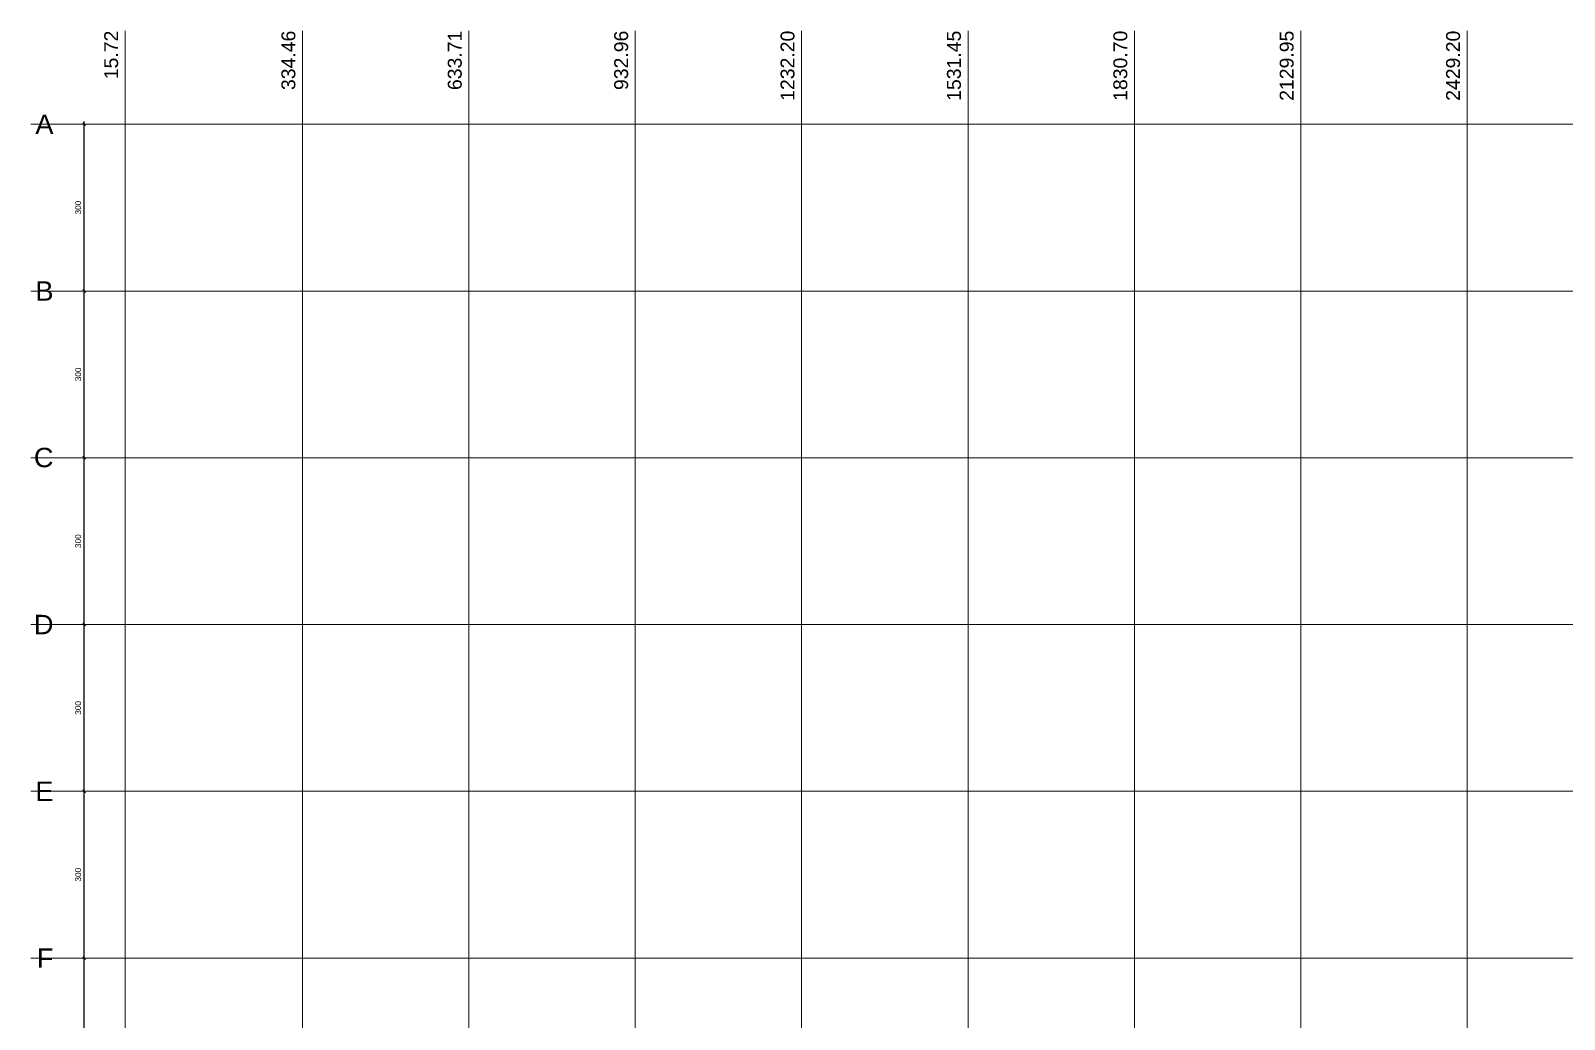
# Model space of a CAD drawing. Header units: millimetres. Extents: x 7 to 580, y -90 to 91.
# Drawn here: x 6.6 to 61.7, y 44.2 to 79.7 of the extents above; entities that cross this region are included whole.
import ezdxf

# ---------------------------------------------------------------- set-up
doc = ezdxf.new("R2010")
doc.units = ezdxf.units.MM
for name, color, linetype, lineweight in [('LC-Cotas', 7, 'Continuous', 5), ('LC-Eixos', 7, 'Continuous', 5), ('LC-Textos', 3, 'Continuous', 20)]:
    doc.layers.add(name, color=color, linetype=linetype, lineweight=lineweight)
doc.styles.add('Arial', font='arial.ttf')
doc.styles.get("Standard").update_dxf_attribs({"font": 'arial.ttf'})
doc.dimstyles.new('UM_50.000000', dxfattribs={"dimtxt": 0.18, "dimasz": 0.1, "dimexe": 0.1, "dimexo": 0.2, "dimgap": 0, "dimtad": 1, "dimtih": 1, "dimtoh": 1, "dimdec": 1, "dimlfac": 50, "dimzin": 0, "dimdsep": 46, "dimtxsty": 'Standard', "dimblk": 'CLOSED', "dimblk1": 'CLOSED', "dimblk2": 'CLOSED', "dimcen": 0.09, "dimdle": 0.1, "dimadec": 1, "dimazin": 2, "dimtfac": 1, "dimtdec": 4, "dimtofl": 0, "dimtmove": 0, "dimatfit": 3, "dimldrblk": 'CLOSED', "dimfxl": 1, "dimtolj": 1, "dimarcsym": 0})

# ---------------------------------------------------------------- blocks, each defined once
blk = doc.blocks.new('_OBLIQUE')
at = {"color": 0, "linetype": 'ByBlock', "lineweight": -2}
blk.add_line((-0.5, -0.5), (0.5, 0.5), dxfattribs=at)
blk = doc.blocks.new('*D90')
at = {"layer": 'Defpoints', "color": 0, "transparency": 16777216}
for p in [(8.501, 46.379), (8.501, 46.379), (8.501, 40.379)]:
    blk.add_point(p, dxfattribs=at)
at = {"layer": 'LC-Cotas', "color": 0, "lineweight": -2, "transparency": 16777216}
blk.add_line((8.501, 40.279), (8.501, 46.479), dxfattribs=at)
at = {"layer": 'LC-Cotas', "color": 0, "lineweight": -2, "transparency": 16777216, "xscale": 0.1, "yscale": 0.1, "zscale": 0.1}
for p, rotation in [((8.501, 46.379), 90), ((8.501, 40.379), 270)]:
    blk.add_blockref('_OBLIQUE', p, dxfattribs=dict(at, rotation=rotation))
at = {"layer": 'LC-Cotas', "transparency": 16777216, "insert": (8.289, 43.379), "char_height": 0.2118, "attachment_point": 5, "rotation": 90, "style": 'Arial'}
blk.add_mtext('\\A1;300', dxfattribs=at)
blk = doc.blocks.new('*D91')
at = {"layer": 'Defpoints', "color": 0, "transparency": 16777216}
for p in [(8.501, 52.379), (8.501, 52.379), (8.501, 46.379)]:
    blk.add_point(p, dxfattribs=at)
at = {"layer": 'LC-Cotas', "color": 0, "lineweight": -2, "transparency": 16777216}
blk.add_line((8.501, 46.279), (8.501, 52.479), dxfattribs=at)
at = {"layer": 'LC-Cotas', "color": 0, "lineweight": -2, "transparency": 16777216, "xscale": 0.1, "yscale": 0.1, "zscale": 0.1}
for p, rotation in [((8.501, 52.379), 90), ((8.501, 46.379), 270)]:
    blk.add_blockref('_OBLIQUE', p, dxfattribs=dict(at, rotation=rotation))
at = {"layer": 'LC-Cotas', "transparency": 16777216, "insert": (8.289, 49.379), "char_height": 0.2118, "attachment_point": 5, "rotation": 90, "style": 'Arial'}
blk.add_mtext('\\A1;300', dxfattribs=at)
blk = doc.blocks.new('*D92')
at = {"layer": 'Defpoints', "color": 0, "transparency": 16777216}
for p in [(8.501, 58.379), (8.501, 58.379), (8.501, 52.379)]:
    blk.add_point(p, dxfattribs=at)
at = {"layer": 'LC-Cotas', "color": 0, "lineweight": -2, "transparency": 16777216}
blk.add_line((8.501, 52.279), (8.501, 58.479), dxfattribs=at)
at = {"layer": 'LC-Cotas', "color": 0, "lineweight": -2, "transparency": 16777216, "xscale": 0.1, "yscale": 0.1, "zscale": 0.1}
for p, rotation in [((8.501, 58.379), 90), ((8.501, 52.379), 270)]:
    blk.add_blockref('_OBLIQUE', p, dxfattribs=dict(at, rotation=rotation))
at = {"layer": 'LC-Cotas', "transparency": 16777216, "insert": (8.289, 55.379), "char_height": 0.2118, "attachment_point": 5, "rotation": 90, "style": 'Arial'}
blk.add_mtext('\\A1;300', dxfattribs=at)
blk = doc.blocks.new('*D93')
at = {"layer": 'Defpoints', "color": 0, "transparency": 16777216}
for p in [(8.501, 64.379), (8.501, 64.379), (8.501, 58.379)]:
    blk.add_point(p, dxfattribs=at)
at = {"layer": 'LC-Cotas', "color": 0, "lineweight": -2, "transparency": 16777216}
blk.add_line((8.501, 58.279), (8.501, 64.479), dxfattribs=at)
at = {"layer": 'LC-Cotas', "color": 0, "lineweight": -2, "transparency": 16777216, "xscale": 0.1, "yscale": 0.1, "zscale": 0.1}
for p, rotation in [((8.501, 64.379), 90), ((8.501, 58.379), 270)]:
    blk.add_blockref('_OBLIQUE', p, dxfattribs=dict(at, rotation=rotation))
at = {"layer": 'LC-Cotas', "transparency": 16777216, "insert": (8.289, 61.379), "char_height": 0.2118, "attachment_point": 5, "rotation": 90, "style": 'Arial'}
blk.add_mtext('\\A1;300', dxfattribs=at)
blk = doc.blocks.new('*D94')
at = {"layer": 'Defpoints', "color": 0, "transparency": 16777216}
for p in [(8.501, 70.379), (8.501, 70.379), (8.501, 64.379)]:
    blk.add_point(p, dxfattribs=at)
at = {"layer": 'LC-Cotas', "color": 0, "lineweight": -2, "transparency": 16777216}
blk.add_line((8.501, 64.279), (8.501, 70.479), dxfattribs=at)
at = {"layer": 'LC-Cotas', "color": 0, "lineweight": -2, "transparency": 16777216, "xscale": 0.1, "yscale": 0.1, "zscale": 0.1}
for p, rotation in [((8.501, 70.379), 90), ((8.501, 64.379), 270)]:
    blk.add_blockref('_OBLIQUE', p, dxfattribs=dict(at, rotation=rotation))
at = {"layer": 'LC-Cotas', "transparency": 16777216, "insert": (8.289, 67.379), "char_height": 0.2118, "attachment_point": 5, "rotation": 90, "style": 'Arial'}
blk.add_mtext('\\A1;300', dxfattribs=at)
blk = doc.blocks.new('*D95')
at = {"layer": 'Defpoints', "color": 0, "transparency": 16777216}
for p in [(8.501, 76.379), (8.501, 76.379), (8.501, 70.379)]:
    blk.add_point(p, dxfattribs=at)
at = {"layer": 'LC-Cotas', "color": 0, "lineweight": -2, "transparency": 16777216}
blk.add_line((8.501, 70.279), (8.501, 76.479), dxfattribs=at)
at = {"layer": 'LC-Cotas', "color": 0, "lineweight": -2, "transparency": 16777216, "xscale": 0.1, "yscale": 0.1, "zscale": 0.1}
for p, rotation in [((8.501, 76.379), 90), ((8.501, 70.379), 270)]:
    blk.add_blockref('_OBLIQUE', p, dxfattribs=dict(at, rotation=rotation))
at = {"layer": 'LC-Cotas', "transparency": 16777216, "insert": (8.289, 73.379), "char_height": 0.2118, "attachment_point": 5, "rotation": 90, "style": 'Arial'}
blk.add_mtext('\\A1;300', dxfattribs=at)

msp = doc.modelspace()

# ---------------------------------------------------------------- linework, layer by layer
at = {"layer": 'LC-Eixos'}
for p, q in [((9.9827, 79.7451), (9.9827, 9.6556)), ((16.3577, 79.7451), (16.3577, 9.6556)), ((22.3427, 79.7451), (22.3427, 9.6556)), ((28.3277, 79.7451), (28.3277, 9.6556)), ((34.3125, 79.7451), (34.3125, 9.6556)), ((40.2975, 79.7451), (40.2975, 9.6556)), ((46.2825, 79.7451), (46.2825, 9.6556)), ((52.2675, 79.7451), (52.2675, 9.6556)), ((58.2525, 79.7451), (58.2525, 9.6556)), ((6.5802, 76.3786), (100.574, 76.3786)), ((6.5802, 70.3786), (100.574, 70.3786)), ((6.5802, 64.3786), (100.574, 64.3786)), ((6.5802, 58.3786), (100.574, 58.3786)), ((6.5802, 52.3786), (100.574, 52.3786)), ((6.5802, 46.3786), (100.574, 46.3786))]:
    msp.add_line(p, q, dxfattribs=at)

# ---------------------------------------------------------------- texts
at = {"layer": 'LC-Textos', "char_height": 0.5, "attachment_point": 9, "rotation": 90.00021, "line_spacing_factor": 0.798, "style": 'Arial'}
for s, insert, width in [('15.72', (9.7324, 79.7449), 3), ('334.46', (16.1074, 79.7449), 3.6), ('633.71', (22.0924, 79.7449), 3.6), ('932.96', (28.0774, 79.7449), 3.6), ('1232.20', (34.0624, 79.7449), 4.2), ('1531.45', (40.0474, 79.7449), 4.2), ('1830.70', (46.0324, 79.7449), 4.2), ('2129.95', (52.0174, 79.7449), 4.2), ('2429.20', (58.0024, 79.7449), 4.2)]:
    msp.add_mtext(s, dxfattribs=dict(at, insert=insert, width=width))
at = {"layer": 'LC-Textos', "char_height": 0.7, "width": 0.84, "attachment_point": 9, "line_spacing_factor": 0.798, "style": 'Arial'}
for s, insert in [('A', (7.4014, 76.0284)), ('B', (7.4014, 70.0284)), ('C', (7.4014, 64.0284)), ('D', (7.4014, 58.0284)), ('E', (7.4014, 52.0284)), ('F', (7.4014, 46.0284))]:
    msp.add_mtext(s, dxfattribs=dict(at, insert=insert))

# ---------------------------------------------------------------- dimensions: what is measured, and where the dimension line sits
at = {"layer": 'LC-Cotas'}
for base, p1, p2, picture, middle in [((8.5009, 76.3786), (8.5009, 70.3786), (8.5009, 76.3786), '*D95', (8.2891, 73.3786)), ((8.5009, 70.3786), (8.5009, 64.3786), (8.5009, 70.3786), '*D94', (8.2891, 67.3786)), ((8.5009, 64.3786), (8.5009, 58.3786), (8.5009, 64.3786), '*D93', (8.2891, 61.3786)), ((8.5009, 58.3786), (8.5009, 52.3786), (8.5009, 58.3786), '*D92', (8.2891, 55.3786)), ((8.5009, 52.3786), (8.5009, 46.3786), (8.5009, 52.3786), '*D91', (8.2891, 49.3786)), ((8.5009, 46.3786), (8.5009, 40.3786), (8.5009, 46.3786), '*D90', (8.2891, 43.3786))]:
    dim = msp.add_linear_dim(base=base, p1=p1, p2=p2, angle=90, dimstyle='UM_50.000000', override={"dimtxt": 0.2118, "dimasz": 0.1, "dimexe": 0.1, "dimexo": 0.2, "dimtad": 1, "dimtih": 0, "dimtoh": 0, "dimdec": 1, "dimlfac": 50, "dimzin": 8, "dimtxsty": 'Arial', "dimblk": 'OBLIQUE', "dimblk1": 'OBLIQUE', "dimblk2": 'OBLIQUE', "dimsah": 1, "dimdle": 0.1, "dimse1": 1, "dimse2": 1, "dimclrt": 256, "dimadec": 1, "dimazin": 3, "dimtmove": 2, "dimldrblk": 'OBLIQUE'}, dxfattribs=at)
    dim.commit()
    dim.dimension.update_dxf_attribs({"geometry": picture, "text_midpoint": middle, "dimtype": 160, "text_rotation": 90})

doc.saveas('drawing.dxf')
